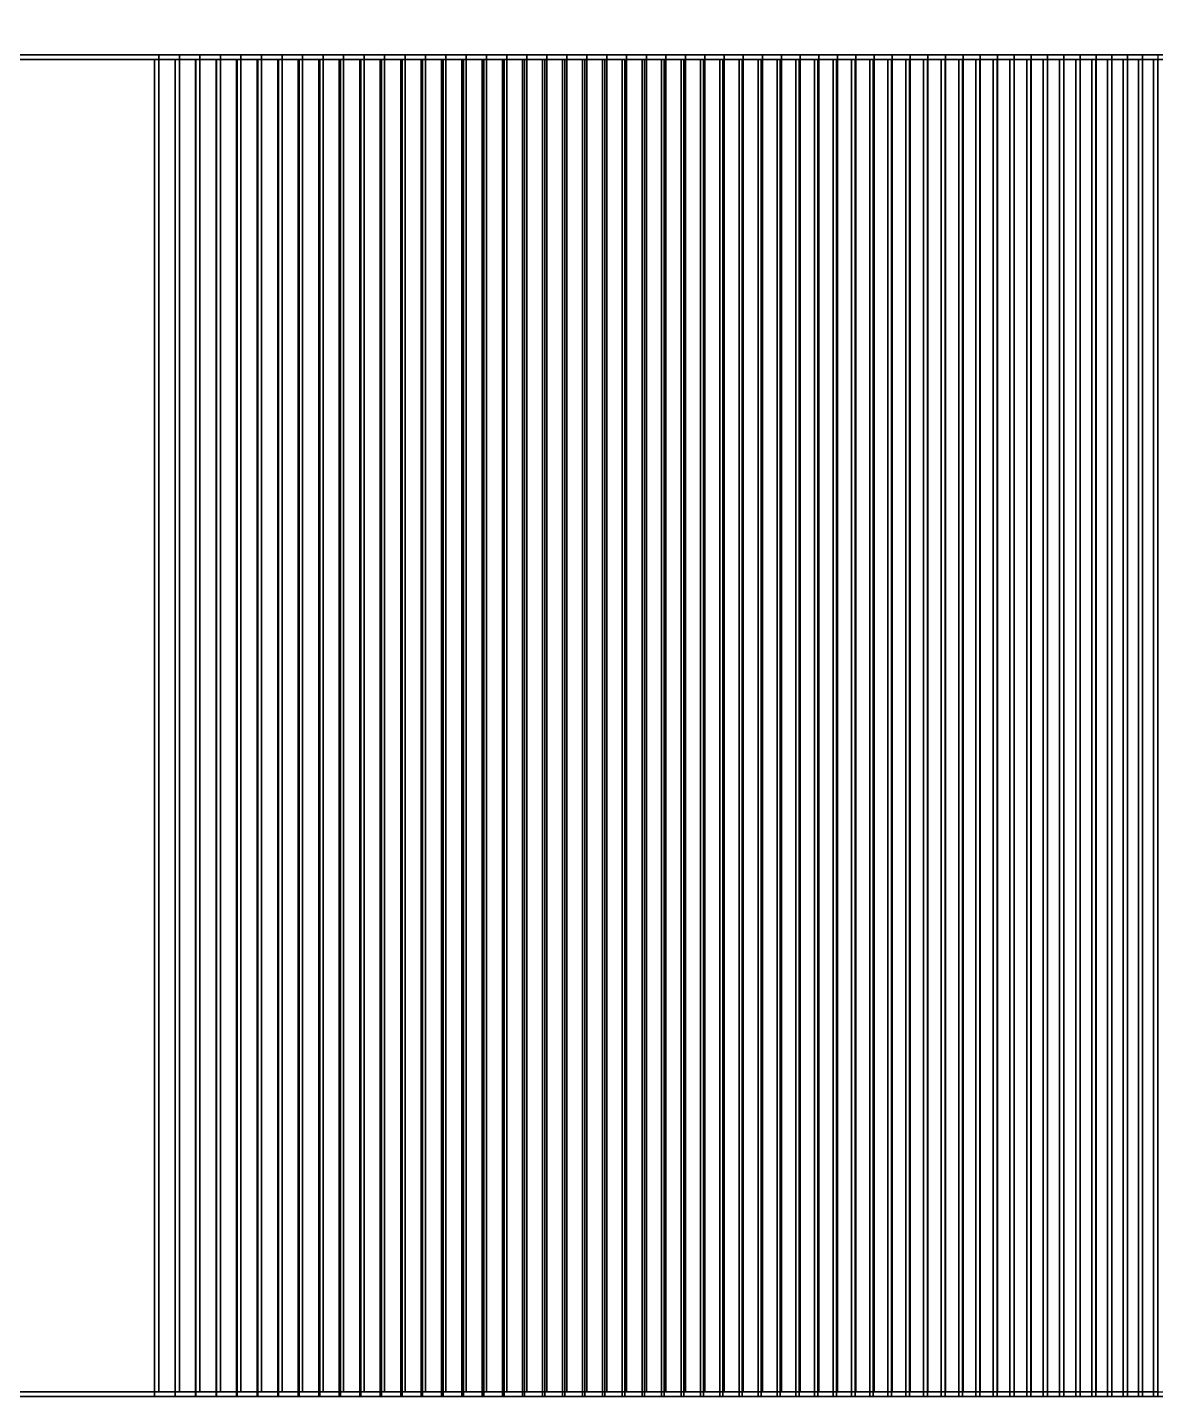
# Model space of a CAD drawing. Header units: millimetres. Extents: x -5968 to 8419, y -11886 to 221.
# Drawn here: x -5125.34 to -5110.16, y -11302.5 to -11284.07 of the extents above; entities that cross this region are included whole.
import ezdxf

# ---------------------------------------------------------------- set-up
doc = ezdxf.new("R2010")
doc.units = ezdxf.units.MM
doc.header["$LTSCALE"] = 20
doc.layers.add('Innenausbau_Konstruktion', color=7, linetype='Continuous')

msp = doc.modelspace()

# ---------------------------------------------------------------- linework, layer by layer
at = {"layer": 'Innenausbau_Konstruktion', "color": 7, "linetype": 'Continuous', "lineweight": 25, "transparency": 33554687}
for points in [[(-5110.131, -11284.436, 3704.37), (-5110.334, -11284.436, 3704.558), (-5110.54, -11284.436, 3704.742), (-5110.749, -11284.436, 3704.923), (-5110.961, -11284.436, 3705.1), (-5111.176, -11284.436, 3705.275), (-5111.393, -11284.436, 3705.445), (-5111.613, -11284.436, 3705.613), (-5111.836, -11284.436, 3705.777), (-5112.061, -11284.436, 3705.937), (-5112.289, -11284.436, 3706.093), (-5112.519, -11284.436, 3706.247), (-5112.751, -11284.436, 3706.396), (-5112.986, -11284.436, 3706.542), (-5113.223, -11284.436, 3706.684), (-5113.463, -11284.436, 3706.822), (-5113.704, -11284.436, 3706.956), (-5113.948, -11284.436, 3707.087), (-5114.194, -11284.436, 3707.214), (-5114.441, -11284.436, 3707.336), (-5114.691, -11284.436, 3707.455), (-5114.942, -11284.436, 3707.57), (-5115.195, -11284.436, 3707.681), (-5115.45, -11284.436, 3707.788), (-5115.707, -11284.436, 3707.891), (-5115.965, -11284.436, 3707.99), (-5116.225, -11284.436, 3708.084), (-5116.486, -11284.436, 3708.175), (-5116.748, -11284.436, 3708.261), (-5117.012, -11284.436, 3708.344), (-5117.277, -11284.436, 3708.422), (-5117.544, -11284.436, 3708.496), (-5117.811, -11284.436, 3708.565), (-5118.08, -11284.436, 3708.631), (-5118.349, -11284.436, 3708.692), (-5118.62, -11284.436, 3708.749), (-5118.891, -11284.436, 3708.801), (-5119.163, -11284.436, 3708.85), (-5119.436, -11284.436, 3708.894), (-5119.71, -11284.436, 3708.933), (-5119.984, -11284.436, 3708.969), (-5120.259, -11284.436, 3709), (-5120.534, -11284.436, 3709.026), (-5120.809, -11284.436, 3709.049), (-5121.085, -11284.436, 3709.067), (-5121.361, -11284.436, 3709.08), (-5121.637, -11284.436, 3709.089), (-5121.914, -11284.436, 3709.094), (-5122.19, -11284.436, 3709.095), (-5122.467, -11284.436, 3709.091), (-5122.743, -11284.436, 3709.083), (-5123.019, -11284.436, 3709.07), (-5123.295, -11284.436, 3709.053), (-5123.57, -11284.436, 3709.032), (-5197.002, -11284.436, 3709.032)], [(-5197.002, -11284.436, 5208.109), (-4765.002, -11284.436, 5208.109)], [(-4765.06, -11284.5, 3062.109), (-5611.06, -11284.5, 3062.109)], [(-5110.13, -11284.5, 3697.326), (-5110.334, -11284.5, 3697.136), (-5110.54, -11284.5, 3696.95), (-5110.75, -11284.5, 3696.767), (-5110.962, -11284.5, 3696.588), (-5111.177, -11284.5, 3696.412), (-5111.395, -11284.5, 3696.239), (-5111.615, -11284.5, 3696.07), (-5111.839, -11284.5, 3695.904), (-5112.064, -11284.5, 3695.742), (-5112.293, -11284.5, 3695.584), (-5112.524, -11284.5, 3695.429), (-5112.757, -11284.5, 3695.278), (-5112.992, -11284.5, 3695.131), (-5113.23, -11284.5, 3694.987), (-5113.471, -11284.5, 3694.848), (-5113.713, -11284.5, 3694.712), (-5113.958, -11284.5, 3694.58), (-5114.204, -11284.5, 3694.451), (-5114.453, -11284.5, 3694.327), (-5114.703, -11284.5, 3694.207), (-5114.956, -11284.5, 3694.091), (-5115.21, -11284.5, 3693.978), (-5115.466, -11284.5, 3693.87), (-5115.724, -11284.5, 3693.766), (-5115.983, -11284.5, 3693.666), (-5116.244, -11284.5, 3693.57), (-5116.506, -11284.5, 3693.479), (-5116.77, -11284.5, 3693.391), (-5117.035, -11284.5, 3693.308), (-5117.302, -11284.5, 3693.229), (-5117.57, -11284.5, 3693.154), (-5117.838, -11284.5, 3693.084), (-5118.108, -11284.5, 3693.017), (-5118.379, -11284.5, 3692.955), (-5118.651, -11284.5, 3692.898), (-5118.924, -11284.5, 3692.844), (-5119.197, -11284.5, 3692.795), (-5119.472, -11284.5, 3692.751), (-5119.747, -11284.5, 3692.711), (-5120.022, -11284.5, 3692.675), (-5120.298, -11284.5, 3692.643), (-5120.575, -11284.5, 3692.616), (-5120.852, -11284.5, 3692.593), (-5121.129, -11284.5, 3692.575), (-5121.407, -11284.5, 3692.561), (-5121.685, -11284.5, 3692.552), (-5121.963, -11284.5, 3692.547), (-5122.241, -11284.5, 3692.546), (-5122.518, -11284.5, 3692.55), (-5122.796, -11284.5, 3692.558), (-5123.074, -11284.5, 3692.571), (-5123.351, -11284.5, 3692.588), (-5123.628, -11284.5, 3692.609), (-5252.491, -11284.5, 3692.609)], [(-5252.491, -11284.5, 3544.532), (-5123.628, -11284.5, 3544.532), (-5123.353, -11284.5, 3544.553), (-5123.077, -11284.5, 3544.57), (-5122.801, -11284.5, 3544.583), (-5122.525, -11284.5, 3544.591), (-5122.248, -11284.5, 3544.595), (-5121.972, -11284.5, 3544.594), (-5121.695, -11284.5, 3544.589), (-5121.419, -11284.5, 3544.58), (-5121.143, -11284.5, 3544.567), (-5120.867, -11284.5, 3544.549), (-5120.592, -11284.5, 3544.526), (-5120.317, -11284.5, 3544.5), (-5120.042, -11284.5, 3544.469), (-5119.768, -11284.5, 3544.433), (-5119.494, -11284.5, 3544.394), (-5119.221, -11284.5, 3544.35), (-5118.949, -11284.5, 3544.301), (-5118.678, -11284.5, 3544.249), (-5118.407, -11284.5, 3544.192), (-5118.138, -11284.5, 3544.131), (-5117.869, -11284.5, 3544.065), (-5117.602, -11284.5, 3543.996), (-5117.335, -11284.5, 3543.922), (-5117.07, -11284.5, 3543.844), (-5116.806, -11284.5, 3543.761), (-5116.544, -11284.5, 3543.675), (-5116.283, -11284.5, 3543.584), (-5116.023, -11284.5, 3543.49), (-5115.765, -11284.5, 3543.391), (-5115.508, -11284.5, 3543.288), (-5115.253, -11284.5, 3543.181), (-5115, -11284.5, 3543.07), (-5114.749, -11284.5, 3542.955), (-5114.499, -11284.5, 3542.836), (-5114.252, -11284.5, 3542.714), (-5114.006, -11284.5, 3542.587), (-5113.762, -11284.5, 3542.456), (-5113.521, -11284.5, 3542.322), (-5113.281, -11284.5, 3542.184), (-5113.044, -11284.5, 3542.042), (-5112.809, -11284.5, 3541.896), (-5112.577, -11284.5, 3541.747), (-5112.347, -11284.5, 3541.593), (-5112.119, -11284.5, 3541.437), (-5111.894, -11284.5, 3541.277), (-5111.671, -11284.5, 3541.113), (-5111.451, -11284.5, 3540.945), (-5111.234, -11284.5, 3540.775), (-5111.019, -11284.5, 3540.6), (-5110.807, -11284.5, 3540.423), (-5110.598, -11284.5, 3540.242), (-5110.392, -11284.5, 3540.058), (-5110.189, -11284.5, 3539.87), (-5109.989, -11284.5, 3539.68)], [(-5252.491, -11284.5, 3528.109), (-5123.628, -11284.5, 3528.109), (-5123.351, -11284.5, 3528.088), (-5123.074, -11284.5, 3528.071), (-5122.796, -11284.5, 3528.058), (-5122.518, -11284.5, 3528.05), (-5122.241, -11284.5, 3528.046), (-5121.963, -11284.5, 3528.047), (-5121.685, -11284.5, 3528.052), (-5121.407, -11284.5, 3528.061), (-5121.129, -11284.5, 3528.075), (-5120.852, -11284.5, 3528.093), (-5120.575, -11284.5, 3528.116), (-5120.298, -11284.5, 3528.143), (-5120.022, -11284.5, 3528.175), (-5119.747, -11284.5, 3528.211), (-5119.472, -11284.5, 3528.251), (-5119.197, -11284.5, 3528.295), (-5118.924, -11284.5, 3528.344), (-5118.651, -11284.5, 3528.398), (-5118.379, -11284.5, 3528.455), (-5118.108, -11284.5, 3528.517), (-5117.838, -11284.5, 3528.584), (-5117.57, -11284.5, 3528.654), (-5117.302, -11284.5, 3528.729), (-5117.035, -11284.5, 3528.808), (-5116.77, -11284.5, 3528.891), (-5116.506, -11284.5, 3528.979), (-5116.244, -11284.5, 3529.07), (-5115.983, -11284.5, 3529.166), (-5115.724, -11284.5, 3529.266), (-5115.466, -11284.5, 3529.37), (-5115.21, -11284.5, 3529.478), (-5114.956, -11284.5, 3529.591), (-5114.703, -11284.5, 3529.707), (-5114.453, -11284.5, 3529.827), (-5114.204, -11284.5, 3529.951), (-5113.958, -11284.5, 3530.08), (-5113.713, -11284.5, 3530.212), (-5113.471, -11284.5, 3530.348), (-5113.23, -11284.5, 3530.487), (-5112.992, -11284.5, 3530.631), (-5112.757, -11284.5, 3530.778), (-5112.524, -11284.5, 3530.929), (-5112.293, -11284.5, 3531.084), (-5112.064, -11284.5, 3531.242), (-5111.839, -11284.5, 3531.404), (-5111.615, -11284.5, 3531.57), (-5111.395, -11284.5, 3531.739), (-5111.177, -11284.5, 3531.912), (-5110.962, -11284.5, 3532.088), (-5110.75, -11284.5, 3532.267), (-5110.54, -11284.5, 3532.45), (-5110.334, -11284.5, 3532.636), (-5110.13, -11284.5, 3532.826)], [(-4765.06, -11302.5, 3062.109), (-5611.06, -11302.5, 3062.109)], [(-5110.13, -11302.5, 3697.326), (-5110.334, -11302.5, 3697.136), (-5110.54, -11302.5, 3696.95), (-5110.75, -11302.5, 3696.767), (-5110.962, -11302.5, 3696.588), (-5111.177, -11302.5, 3696.412), (-5111.395, -11302.5, 3696.239), (-5111.615, -11302.5, 3696.07), (-5111.839, -11302.5, 3695.904), (-5112.064, -11302.5, 3695.742), (-5112.293, -11302.5, 3695.584), (-5112.524, -11302.5, 3695.429), (-5112.757, -11302.5, 3695.278), (-5112.992, -11302.5, 3695.131), (-5113.23, -11302.5, 3694.987), (-5113.471, -11302.5, 3694.848), (-5113.713, -11302.5, 3694.712), (-5113.958, -11302.5, 3694.58), (-5114.204, -11302.5, 3694.451), (-5114.453, -11302.5, 3694.327), (-5114.703, -11302.5, 3694.207), (-5114.956, -11302.5, 3694.091), (-5115.21, -11302.5, 3693.978), (-5115.466, -11302.5, 3693.87), (-5115.724, -11302.5, 3693.766), (-5115.983, -11302.5, 3693.666), (-5116.244, -11302.5, 3693.57), (-5116.506, -11302.5, 3693.479), (-5116.77, -11302.5, 3693.391), (-5117.035, -11302.5, 3693.308), (-5117.302, -11302.5, 3693.229), (-5117.57, -11302.5, 3693.154), (-5117.838, -11302.5, 3693.084), (-5118.108, -11302.5, 3693.017), (-5118.379, -11302.5, 3692.955), (-5118.651, -11302.5, 3692.898), (-5118.924, -11302.5, 3692.844), (-5119.197, -11302.5, 3692.795), (-5119.472, -11302.5, 3692.751), (-5119.747, -11302.5, 3692.711), (-5120.022, -11302.5, 3692.675), (-5120.298, -11302.5, 3692.643), (-5120.575, -11302.5, 3692.616), (-5120.852, -11302.5, 3692.593), (-5121.129, -11302.5, 3692.575), (-5121.407, -11302.5, 3692.561), (-5121.685, -11302.5, 3692.552), (-5121.963, -11302.5, 3692.547), (-5122.241, -11302.5, 3692.546), (-5122.518, -11302.5, 3692.55), (-5122.796, -11302.5, 3692.558), (-5123.074, -11302.5, 3692.571), (-5123.351, -11302.5, 3692.588), (-5123.628, -11302.5, 3692.609), (-5252.491, -11302.5, 3692.609)], [(-5252.491, -11302.5, 3544.532), (-5123.628, -11302.5, 3544.532), (-5123.353, -11302.5, 3544.553), (-5123.077, -11302.5, 3544.57), (-5122.801, -11302.5, 3544.583), (-5122.525, -11302.5, 3544.591), (-5122.248, -11302.5, 3544.595), (-5121.972, -11302.5, 3544.594), (-5121.695, -11302.5, 3544.589), (-5121.419, -11302.5, 3544.58), (-5121.143, -11302.5, 3544.567), (-5120.867, -11302.5, 3544.549), (-5120.592, -11302.5, 3544.526), (-5120.317, -11302.5, 3544.5), (-5120.042, -11302.5, 3544.469), (-5119.768, -11302.5, 3544.433), (-5119.494, -11302.5, 3544.394), (-5119.221, -11302.5, 3544.35), (-5118.949, -11302.5, 3544.301), (-5118.678, -11302.5, 3544.249), (-5118.407, -11302.5, 3544.192), (-5118.138, -11302.5, 3544.131), (-5117.869, -11302.5, 3544.065), (-5117.602, -11302.5, 3543.996), (-5117.335, -11302.5, 3543.922), (-5117.07, -11302.5, 3543.844), (-5116.806, -11302.5, 3543.761), (-5116.544, -11302.5, 3543.675), (-5116.283, -11302.5, 3543.584), (-5116.023, -11302.5, 3543.49), (-5115.765, -11302.5, 3543.391), (-5115.508, -11302.5, 3543.288), (-5115.253, -11302.5, 3543.181), (-5115, -11302.5, 3543.07), (-5114.749, -11302.5, 3542.955), (-5114.499, -11302.5, 3542.836), (-5114.252, -11302.5, 3542.714), (-5114.006, -11302.5, 3542.587), (-5113.762, -11302.5, 3542.456), (-5113.521, -11302.5, 3542.322), (-5113.281, -11302.5, 3542.184), (-5113.044, -11302.5, 3542.042), (-5112.809, -11302.5, 3541.896), (-5112.577, -11302.5, 3541.747), (-5112.347, -11302.5, 3541.593), (-5112.119, -11302.5, 3541.437), (-5111.894, -11302.5, 3541.277), (-5111.671, -11302.5, 3541.113), (-5111.451, -11302.5, 3540.945), (-5111.234, -11302.5, 3540.775), (-5111.019, -11302.5, 3540.6), (-5110.807, -11302.5, 3540.423), (-5110.598, -11302.5, 3540.242), (-5110.392, -11302.5, 3540.058), (-5110.189, -11302.5, 3539.87), (-5109.989, -11302.5, 3539.68)], [(-5252.491, -11302.5, 3528.109), (-5123.628, -11302.5, 3528.109), (-5123.351, -11302.5, 3528.088), (-5123.074, -11302.5, 3528.071), (-5122.796, -11302.5, 3528.058), (-5122.518, -11302.5, 3528.05), (-5122.241, -11302.5, 3528.046), (-5121.963, -11302.5, 3528.047), (-5121.685, -11302.5, 3528.052), (-5121.407, -11302.5, 3528.061), (-5121.129, -11302.5, 3528.075), (-5120.852, -11302.5, 3528.093), (-5120.575, -11302.5, 3528.116), (-5120.298, -11302.5, 3528.143), (-5120.022, -11302.5, 3528.175), (-5119.747, -11302.5, 3528.211), (-5119.472, -11302.5, 3528.251), (-5119.197, -11302.5, 3528.295), (-5118.924, -11302.5, 3528.344), (-5118.651, -11302.5, 3528.398), (-5118.379, -11302.5, 3528.455), (-5118.108, -11302.5, 3528.517), (-5117.838, -11302.5, 3528.584), (-5117.57, -11302.5, 3528.654), (-5117.302, -11302.5, 3528.729), (-5117.035, -11302.5, 3528.808), (-5116.77, -11302.5, 3528.891), (-5116.506, -11302.5, 3528.979), (-5116.244, -11302.5, 3529.07), (-5115.983, -11302.5, 3529.166), (-5115.724, -11302.5, 3529.266), (-5115.466, -11302.5, 3529.37), (-5115.21, -11302.5, 3529.478), (-5114.956, -11302.5, 3529.591), (-5114.703, -11302.5, 3529.707), (-5114.453, -11302.5, 3529.827), (-5114.204, -11302.5, 3529.951), (-5113.958, -11302.5, 3530.08), (-5113.713, -11302.5, 3530.212), (-5113.471, -11302.5, 3530.348), (-5113.23, -11302.5, 3530.487), (-5112.992, -11302.5, 3530.631), (-5112.757, -11302.5, 3530.778), (-5112.524, -11302.5, 3530.929), (-5112.293, -11302.5, 3531.084), (-5112.064, -11302.5, 3531.242), (-5111.839, -11302.5, 3531.404), (-5111.615, -11302.5, 3531.57), (-5111.395, -11302.5, 3531.739), (-5111.177, -11302.5, 3531.912), (-5110.962, -11302.5, 3532.088), (-5110.75, -11302.5, 3532.267), (-5110.54, -11302.5, 3532.45), (-5110.334, -11302.5, 3532.636), (-5110.13, -11302.5, 3532.826)], [(-5110.131, -11302.436, 3704.37), (-5110.334, -11302.436, 3704.558), (-5110.54, -11302.436, 3704.742), (-5110.749, -11302.436, 3704.923), (-5110.961, -11302.436, 3705.1), (-5111.176, -11302.436, 3705.275), (-5111.393, -11302.436, 3705.445), (-5111.613, -11302.436, 3705.613), (-5111.836, -11302.436, 3705.777), (-5112.061, -11302.436, 3705.937), (-5112.289, -11302.436, 3706.093), (-5112.519, -11302.436, 3706.247), (-5112.751, -11302.436, 3706.396), (-5112.986, -11302.436, 3706.542), (-5113.223, -11302.436, 3706.684), (-5113.463, -11302.436, 3706.822), (-5113.704, -11302.436, 3706.956), (-5113.948, -11302.436, 3707.087), (-5114.194, -11302.436, 3707.214), (-5114.441, -11302.436, 3707.336), (-5114.691, -11302.436, 3707.455), (-5114.942, -11302.436, 3707.57), (-5115.195, -11302.436, 3707.681), (-5115.45, -11302.436, 3707.788), (-5115.707, -11302.436, 3707.891), (-5115.965, -11302.436, 3707.99), (-5116.225, -11302.436, 3708.084), (-5116.486, -11302.436, 3708.175), (-5116.748, -11302.436, 3708.261), (-5117.012, -11302.436, 3708.344), (-5117.277, -11302.436, 3708.422), (-5117.544, -11302.436, 3708.496), (-5117.811, -11302.436, 3708.565), (-5118.08, -11302.436, 3708.631), (-5118.349, -11302.436, 3708.692), (-5118.62, -11302.436, 3708.749), (-5118.891, -11302.436, 3708.801), (-5119.163, -11302.436, 3708.85), (-5119.436, -11302.436, 3708.894), (-5119.71, -11302.436, 3708.933), (-5119.984, -11302.436, 3708.969), (-5120.259, -11302.436, 3709), (-5120.534, -11302.436, 3709.026), (-5120.809, -11302.436, 3709.049), (-5121.085, -11302.436, 3709.067), (-5121.361, -11302.436, 3709.08), (-5121.637, -11302.436, 3709.089), (-5121.914, -11302.436, 3709.094), (-5122.19, -11302.436, 3709.095), (-5122.467, -11302.436, 3709.091), (-5122.743, -11302.436, 3709.083), (-5123.019, -11302.436, 3709.07), (-5123.295, -11302.436, 3709.053), (-5123.57, -11302.436, 3709.032), (-5197.002, -11302.436, 3709.032)], [(-5197.002, -11302.436, 5208.109), (-4765.002, -11302.436, 5208.109)]]:
    msp.add_polyline3d(points, dxfattribs=at)
for points in [[(-4781.06, -11284.436, 3525.109), (-4781.06, -10714.436, 3525.109), (-5595.06, -10714.436, 3525.109), (-5595.06, -11284.436, 3525.109)], [(-5595.06, -11284.436, 3543.109), (-5595.06, -10714.436, 3543.109), (-4781.06, -10714.436, 3543.109), (-4781.06, -11284.436, 3543.109)], [(-4781.06, -11284.436, 3690.109), (-4781.06, -10714.436, 3690.109), (-5595.06, -10714.436, 3690.109), (-5595.06, -11284.436, 3690.109)], [(-5595.06, -11284.436, 3708.109), (-5595.06, -10714.436, 3708.109), (-4781.06, -10714.436, 3708.109), (-4781.06, -11284.436, 3708.109)], [(-4781.06, -11284.436, 4946.109), (-4781.06, -10714.436, 4946.109), (-5595.06, -10714.436, 4946.109), (-5595.06, -11284.436, 4946.109)], [(-5595.06, -11284.436, 4964.109), (-5595.06, -10714.436, 4964.109), (-4781.06, -10714.436, 4964.109), (-4781.06, -11284.436, 4964.109)], [(-4781.06, -11284.436, 5190.109), (-4781.06, -10714.436, 5190.109), (-5595.06, -10714.436, 5190.109), (-5595.06, -11284.436, 5190.109)], [(-5595.06, -11284.436, 5208.109), (-5595.06, -10714.436, 5208.109), (-4781.06, -10714.436, 5208.109), (-4781.06, -11284.436, 5208.109)], [(-4794.56, -11284.436, 3559.609), (-4794.56, -11266.436, 3559.609), (-5581.56, -11266.436, 3559.609), (-5581.56, -11284.436, 3559.609)], [(-5581.56, -11284.436, 3681.609), (-5581.56, -11266.436, 3681.609), (-4794.56, -11266.436, 3681.609), (-4794.56, -11284.436, 3681.609)], [(-5595.06, -11284.436, 3543.109), (-4781.06, -11284.436, 3543.109), (-4781.06, -11284.436, 3525.109), (-5595.06, -11284.436, 3525.109)], [(-5595.06, -11284.436, 3708.109), (-4781.06, -11284.436, 3708.109), (-4781.06, -11284.436, 3690.109), (-5595.06, -11284.436, 3690.109)], [(-5595.06, -11284.436, 4964.109), (-4781.06, -11284.436, 4964.109), (-4781.06, -11284.436, 4946.109), (-5595.06, -11284.436, 4946.109)], [(-5595.06, -11284.436, 5208.109), (-4781.06, -11284.436, 5208.109), (-4781.06, -11284.436, 5190.109), (-5595.06, -11284.436, 5190.109)], [(-5581.56, -11284.436, 3681.609), (-4794.56, -11284.436, 3681.609), (-4794.56, -11284.436, 3559.609), (-5581.56, -11284.436, 3559.609)], [(-5197.002, -11284.436, 5208.109), (-5197.002, -11302.436, 5208.109), (-4765.002, -11302.436, 5208.109), (-4765.002, -11284.436, 5208.109)], [(-5123.57, -11284.436, 3709.032), (-5123.57, -11302.436, 3709.032), (-5197.002, -11302.436, 3709.032), (-5197.002, -11284.436, 3709.032)], [(-5123.295, -11284.436, 3709.053), (-5123.295, -11302.436, 3709.053), (-5123.57, -11302.436, 3709.032), (-5123.57, -11284.436, 3709.032)], [(-5123.019, -11284.436, 3709.07), (-5123.019, -11302.436, 3709.07), (-5123.295, -11302.436, 3709.053), (-5123.295, -11284.436, 3709.053)], [(-5122.743, -11284.436, 3709.083), (-5122.743, -11302.436, 3709.083), (-5123.019, -11302.436, 3709.07), (-5123.019, -11284.436, 3709.07)], [(-5122.467, -11284.436, 3709.091), (-5122.467, -11302.436, 3709.091), (-5122.743, -11302.436, 3709.083), (-5122.743, -11284.436, 3709.083)], [(-5122.19, -11284.436, 3709.095), (-5122.19, -11302.436, 3709.095), (-5122.467, -11302.436, 3709.091), (-5122.467, -11284.436, 3709.091)], [(-5121.914, -11284.436, 3709.094), (-5121.914, -11302.436, 3709.094), (-5122.19, -11302.436, 3709.095), (-5122.19, -11284.436, 3709.095)], [(-5121.637, -11284.436, 3709.089), (-5121.637, -11302.436, 3709.089), (-5121.914, -11302.436, 3709.094), (-5121.914, -11284.436, 3709.094)], [(-5121.361, -11284.436, 3709.08), (-5121.361, -11302.436, 3709.08), (-5121.637, -11302.436, 3709.089), (-5121.637, -11284.436, 3709.089)], [(-5121.085, -11284.436, 3709.067), (-5121.085, -11302.436, 3709.067), (-5121.361, -11302.436, 3709.08), (-5121.361, -11284.436, 3709.08)], [(-5120.809, -11284.436, 3709.049), (-5120.809, -11302.436, 3709.049), (-5121.085, -11302.436, 3709.067), (-5121.085, -11284.436, 3709.067)], [(-5120.534, -11284.436, 3709.026), (-5120.534, -11302.436, 3709.026), (-5120.809, -11302.436, 3709.049), (-5120.809, -11284.436, 3709.049)], [(-5120.259, -11284.436, 3709), (-5120.259, -11302.436, 3709), (-5120.534, -11302.436, 3709.026), (-5120.534, -11284.436, 3709.026)], [(-5119.984, -11284.436, 3708.969), (-5119.984, -11302.436, 3708.969), (-5120.259, -11302.436, 3709), (-5120.259, -11284.436, 3709)], [(-5119.71, -11284.436, 3708.933), (-5119.71, -11302.436, 3708.933), (-5119.984, -11302.436, 3708.969), (-5119.984, -11284.436, 3708.969)], [(-5119.436, -11284.436, 3708.894), (-5119.436, -11302.436, 3708.894), (-5119.71, -11302.436, 3708.933), (-5119.71, -11284.436, 3708.933)], [(-5119.163, -11284.436, 3708.85), (-5119.163, -11302.436, 3708.85), (-5119.436, -11302.436, 3708.894), (-5119.436, -11284.436, 3708.894)], [(-5118.891, -11284.436, 3708.801), (-5118.891, -11302.436, 3708.801), (-5119.163, -11302.436, 3708.85), (-5119.163, -11284.436, 3708.85)], [(-5118.62, -11284.436, 3708.749), (-5118.62, -11302.436, 3708.749), (-5118.891, -11302.436, 3708.801), (-5118.891, -11284.436, 3708.801)], [(-5118.349, -11284.436, 3708.692), (-5118.349, -11302.436, 3708.692), (-5118.62, -11302.436, 3708.749), (-5118.62, -11284.436, 3708.749)], [(-5118.08, -11284.436, 3708.631), (-5118.08, -11302.436, 3708.631), (-5118.349, -11302.436, 3708.692), (-5118.349, -11284.436, 3708.692)], [(-5117.811, -11284.436, 3708.565), (-5117.811, -11302.436, 3708.565), (-5118.08, -11302.436, 3708.631), (-5118.08, -11284.436, 3708.631)], [(-5117.544, -11284.436, 3708.496), (-5117.544, -11302.436, 3708.496), (-5117.811, -11302.436, 3708.565), (-5117.811, -11284.436, 3708.565)], [(-5117.277, -11284.436, 3708.422), (-5117.277, -11302.436, 3708.422), (-5117.544, -11302.436, 3708.496), (-5117.544, -11284.436, 3708.496)], [(-5117.012, -11284.436, 3708.344), (-5117.012, -11302.436, 3708.344), (-5117.277, -11302.436, 3708.422), (-5117.277, -11284.436, 3708.422)], [(-5116.748, -11284.436, 3708.261), (-5116.748, -11302.436, 3708.261), (-5117.012, -11302.436, 3708.344), (-5117.012, -11284.436, 3708.344)], [(-5116.486, -11284.436, 3708.175), (-5116.486, -11302.436, 3708.175), (-5116.748, -11302.436, 3708.261), (-5116.748, -11284.436, 3708.261)], [(-5116.225, -11284.436, 3708.084), (-5116.225, -11302.436, 3708.084), (-5116.486, -11302.436, 3708.175), (-5116.486, -11284.436, 3708.175)], [(-5115.965, -11284.436, 3707.99), (-5115.965, -11302.436, 3707.99), (-5116.225, -11302.436, 3708.084), (-5116.225, -11284.436, 3708.084)], [(-5115.707, -11284.436, 3707.891), (-5115.707, -11302.436, 3707.891), (-5115.965, -11302.436, 3707.99), (-5115.965, -11284.436, 3707.99)], [(-5115.45, -11284.436, 3707.788), (-5115.45, -11302.436, 3707.788), (-5115.707, -11302.436, 3707.891), (-5115.707, -11284.436, 3707.891)], [(-5115.195, -11284.436, 3707.681), (-5115.195, -11302.436, 3707.681), (-5115.45, -11302.436, 3707.788), (-5115.45, -11284.436, 3707.788)], [(-5114.942, -11284.436, 3707.57), (-5114.942, -11302.436, 3707.57), (-5115.195, -11302.436, 3707.681), (-5115.195, -11284.436, 3707.681)], [(-5114.691, -11284.436, 3707.455), (-5114.691, -11302.436, 3707.455), (-5114.942, -11302.436, 3707.57), (-5114.942, -11284.436, 3707.57)], [(-5114.441, -11284.436, 3707.336), (-5114.441, -11302.436, 3707.336), (-5114.691, -11302.436, 3707.455), (-5114.691, -11284.436, 3707.455)], [(-5114.194, -11284.436, 3707.214), (-5114.194, -11302.436, 3707.214), (-5114.441, -11302.436, 3707.336), (-5114.441, -11284.436, 3707.336)], [(-5113.948, -11284.436, 3707.087), (-5113.948, -11302.436, 3707.087), (-5114.194, -11302.436, 3707.214), (-5114.194, -11284.436, 3707.214)], [(-5113.704, -11284.436, 3706.956), (-5113.704, -11302.436, 3706.956), (-5113.948, -11302.436, 3707.087), (-5113.948, -11284.436, 3707.087)], [(-5113.463, -11284.436, 3706.822), (-5113.463, -11302.436, 3706.822), (-5113.704, -11302.436, 3706.956), (-5113.704, -11284.436, 3706.956)], [(-5113.223, -11284.436, 3706.684), (-5113.223, -11302.436, 3706.684), (-5113.463, -11302.436, 3706.822), (-5113.463, -11284.436, 3706.822)], [(-5112.986, -11284.436, 3706.542), (-5112.986, -11302.436, 3706.542), (-5113.223, -11302.436, 3706.684), (-5113.223, -11284.436, 3706.684)], [(-5112.751, -11284.436, 3706.396), (-5112.751, -11302.436, 3706.396), (-5112.986, -11302.436, 3706.542), (-5112.986, -11284.436, 3706.542)], [(-5112.519, -11284.436, 3706.247), (-5112.519, -11302.436, 3706.247), (-5112.751, -11302.436, 3706.396), (-5112.751, -11284.436, 3706.396)], [(-5112.289, -11284.436, 3706.093), (-5112.289, -11302.436, 3706.093), (-5112.519, -11302.436, 3706.247), (-5112.519, -11284.436, 3706.247)], [(-5112.061, -11284.436, 3705.937), (-5112.061, -11302.436, 3705.937), (-5112.289, -11302.436, 3706.093), (-5112.289, -11284.436, 3706.093)], [(-5111.836, -11284.436, 3705.777), (-5111.836, -11302.436, 3705.777), (-5112.061, -11302.436, 3705.937), (-5112.061, -11284.436, 3705.937)], [(-5111.613, -11284.436, 3705.613), (-5111.613, -11302.436, 3705.613), (-5111.836, -11302.436, 3705.777), (-5111.836, -11284.436, 3705.777)], [(-5111.393, -11284.436, 3705.445), (-5111.393, -11302.436, 3705.445), (-5111.613, -11302.436, 3705.613), (-5111.613, -11284.436, 3705.613)], [(-5111.176, -11284.436, 3705.275), (-5111.176, -11302.436, 3705.275), (-5111.393, -11302.436, 3705.445), (-5111.393, -11284.436, 3705.445)], [(-5110.961, -11284.436, 3705.1), (-5110.961, -11302.436, 3705.1), (-5111.176, -11302.436, 3705.275), (-5111.176, -11284.436, 3705.275)], [(-5110.749, -11284.436, 3704.923), (-5110.749, -11302.436, 3704.923), (-5110.961, -11302.436, 3705.1), (-5110.961, -11284.436, 3705.1)], [(-5110.54, -11284.436, 3704.742), (-5110.54, -11302.436, 3704.742), (-5110.749, -11302.436, 3704.923), (-5110.749, -11284.436, 3704.923)], [(-5110.334, -11284.436, 3704.558), (-5110.334, -11302.436, 3704.558), (-5110.54, -11302.436, 3704.742), (-5110.54, -11284.436, 3704.742)], [(-5110.131, -11284.436, 3704.37), (-5110.131, -11302.436, 3704.37), (-5110.334, -11302.436, 3704.558), (-5110.334, -11284.436, 3704.558)], [(-4765.06, -11284.5, 3062.109), (-4765.06, -11302.5, 3062.109), (-5611.06, -11302.5, 3062.109), (-5611.06, -11284.5, 3062.109)], [(-5252.491, -11284.5, 3544.532), (-5252.491, -11302.5, 3544.532), (-5123.628, -11302.5, 3544.532), (-5123.628, -11284.5, 3544.532)], [(-5123.628, -11284.5, 3692.609), (-5123.628, -11302.5, 3692.609), (-5252.491, -11302.5, 3692.609), (-5252.491, -11284.5, 3692.609)], [(-5252.491, -11284.5, 3528.109), (-5252.491, -11302.5, 3528.109), (-5123.628, -11302.5, 3528.109), (-5123.628, -11284.5, 3528.109)], [(-5123.628, -11284.5, 3544.532), (-5123.628, -11302.5, 3544.532), (-5123.353, -11302.5, 3544.553), (-5123.353, -11284.5, 3544.553)], [(-5123.351, -11284.5, 3692.588), (-5123.351, -11302.5, 3692.588), (-5123.628, -11302.5, 3692.609), (-5123.628, -11284.5, 3692.609)], [(-5123.628, -11284.5, 3528.109), (-5123.628, -11302.5, 3528.109), (-5123.351, -11302.5, 3528.088), (-5123.351, -11284.5, 3528.088)], [(-5123.353, -11284.5, 3544.553), (-5123.353, -11302.5, 3544.553), (-5123.077, -11302.5, 3544.57), (-5123.077, -11284.5, 3544.57)], [(-5123.074, -11284.5, 3692.571), (-5123.074, -11302.5, 3692.571), (-5123.351, -11302.5, 3692.588), (-5123.351, -11284.5, 3692.588)], [(-5123.351, -11284.5, 3528.088), (-5123.351, -11302.5, 3528.088), (-5123.074, -11302.5, 3528.071), (-5123.074, -11284.5, 3528.071)], [(-5123.077, -11284.5, 3544.57), (-5123.077, -11302.5, 3544.57), (-5122.801, -11302.5, 3544.583), (-5122.801, -11284.5, 3544.583)], [(-5122.796, -11284.5, 3692.558), (-5122.796, -11302.5, 3692.558), (-5123.074, -11302.5, 3692.571), (-5123.074, -11284.5, 3692.571)], [(-5123.074, -11284.5, 3528.071), (-5123.074, -11302.5, 3528.071), (-5122.796, -11302.5, 3528.058), (-5122.796, -11284.5, 3528.058)], [(-5122.801, -11284.5, 3544.583), (-5122.801, -11302.5, 3544.583), (-5122.525, -11302.5, 3544.591), (-5122.525, -11284.5, 3544.591)], [(-5122.518, -11284.5, 3692.55), (-5122.518, -11302.5, 3692.55), (-5122.796, -11302.5, 3692.558), (-5122.796, -11284.5, 3692.558)], [(-5122.796, -11284.5, 3528.058), (-5122.796, -11302.5, 3528.058), (-5122.518, -11302.5, 3528.05), (-5122.518, -11284.5, 3528.05)], [(-5122.525, -11284.5, 3544.591), (-5122.525, -11302.5, 3544.591), (-5122.248, -11302.5, 3544.595), (-5122.248, -11284.5, 3544.595)], [(-5122.241, -11284.5, 3692.546), (-5122.241, -11302.5, 3692.546), (-5122.518, -11302.5, 3692.55), (-5122.518, -11284.5, 3692.55)], [(-5122.518, -11284.5, 3528.05), (-5122.518, -11302.5, 3528.05), (-5122.241, -11302.5, 3528.046), (-5122.241, -11284.5, 3528.046)], [(-5122.248, -11284.5, 3544.595), (-5122.248, -11302.5, 3544.595), (-5121.972, -11302.5, 3544.594), (-5121.972, -11284.5, 3544.594)], [(-5121.963, -11284.5, 3692.547), (-5121.963, -11302.5, 3692.547), (-5122.241, -11302.5, 3692.546), (-5122.241, -11284.5, 3692.546)], [(-5122.241, -11284.5, 3528.046), (-5122.241, -11302.5, 3528.046), (-5121.963, -11302.5, 3528.047), (-5121.963, -11284.5, 3528.047)], [(-5121.972, -11284.5, 3544.594), (-5121.972, -11302.5, 3544.594), (-5121.695, -11302.5, 3544.589), (-5121.695, -11284.5, 3544.589)], [(-5121.685, -11284.5, 3692.552), (-5121.685, -11302.5, 3692.552), (-5121.963, -11302.5, 3692.547), (-5121.963, -11284.5, 3692.547)], [(-5121.963, -11284.5, 3528.047), (-5121.963, -11302.5, 3528.047), (-5121.685, -11302.5, 3528.052), (-5121.685, -11284.5, 3528.052)], [(-5121.695, -11284.5, 3544.589), (-5121.695, -11302.5, 3544.589), (-5121.419, -11302.5, 3544.58), (-5121.419, -11284.5, 3544.58)], [(-5121.407, -11284.5, 3692.561), (-5121.407, -11302.5, 3692.561), (-5121.685, -11302.5, 3692.552), (-5121.685, -11284.5, 3692.552)], [(-5121.685, -11284.5, 3528.052), (-5121.685, -11302.5, 3528.052), (-5121.407, -11302.5, 3528.061), (-5121.407, -11284.5, 3528.061)], [(-5121.419, -11284.5, 3544.58), (-5121.419, -11302.5, 3544.58), (-5121.143, -11302.5, 3544.567), (-5121.143, -11284.5, 3544.567)], [(-5121.129, -11284.5, 3692.575), (-5121.129, -11302.5, 3692.575), (-5121.407, -11302.5, 3692.561), (-5121.407, -11284.5, 3692.561)], [(-5121.407, -11284.5, 3528.061), (-5121.407, -11302.5, 3528.061), (-5121.129, -11302.5, 3528.075), (-5121.129, -11284.5, 3528.075)], [(-5121.143, -11284.5, 3544.567), (-5121.143, -11302.5, 3544.567), (-5120.867, -11302.5, 3544.549), (-5120.867, -11284.5, 3544.549)], [(-5120.852, -11284.5, 3692.593), (-5120.852, -11302.5, 3692.593), (-5121.129, -11302.5, 3692.575), (-5121.129, -11284.5, 3692.575)], [(-5121.129, -11284.5, 3528.075), (-5121.129, -11302.5, 3528.075), (-5120.852, -11302.5, 3528.093), (-5120.852, -11284.5, 3528.093)], [(-5120.867, -11284.5, 3544.549), (-5120.867, -11302.5, 3544.549), (-5120.592, -11302.5, 3544.526), (-5120.592, -11284.5, 3544.526)], [(-5120.575, -11284.5, 3692.616), (-5120.575, -11302.5, 3692.616), (-5120.852, -11302.5, 3692.593), (-5120.852, -11284.5, 3692.593)], [(-5120.852, -11284.5, 3528.093), (-5120.852, -11302.5, 3528.093), (-5120.575, -11302.5, 3528.116), (-5120.575, -11284.5, 3528.116)], [(-5120.592, -11284.5, 3544.526), (-5120.592, -11302.5, 3544.526), (-5120.317, -11302.5, 3544.5), (-5120.317, -11284.5, 3544.5)], [(-5120.298, -11284.5, 3692.643), (-5120.298, -11302.5, 3692.643), (-5120.575, -11302.5, 3692.616), (-5120.575, -11284.5, 3692.616)], [(-5120.575, -11284.5, 3528.116), (-5120.575, -11302.5, 3528.116), (-5120.298, -11302.5, 3528.143), (-5120.298, -11284.5, 3528.143)], [(-5120.317, -11284.5, 3544.5), (-5120.317, -11302.5, 3544.5), (-5120.042, -11302.5, 3544.469), (-5120.042, -11284.5, 3544.469)], [(-5120.022, -11284.5, 3692.675), (-5120.022, -11302.5, 3692.675), (-5120.298, -11302.5, 3692.643), (-5120.298, -11284.5, 3692.643)], [(-5120.298, -11284.5, 3528.143), (-5120.298, -11302.5, 3528.143), (-5120.022, -11302.5, 3528.175), (-5120.022, -11284.5, 3528.175)], [(-5120.042, -11284.5, 3544.469), (-5120.042, -11302.5, 3544.469), (-5119.768, -11302.5, 3544.433), (-5119.768, -11284.5, 3544.433)], [(-5119.747, -11284.5, 3692.711), (-5119.747, -11302.5, 3692.711), (-5120.022, -11302.5, 3692.675), (-5120.022, -11284.5, 3692.675)], [(-5120.022, -11284.5, 3528.175), (-5120.022, -11302.5, 3528.175), (-5119.747, -11302.5, 3528.211), (-5119.747, -11284.5, 3528.211)], [(-5119.768, -11284.5, 3544.433), (-5119.768, -11302.5, 3544.433), (-5119.494, -11302.5, 3544.394), (-5119.494, -11284.5, 3544.394)], [(-5119.472, -11284.5, 3692.751), (-5119.472, -11302.5, 3692.751), (-5119.747, -11302.5, 3692.711), (-5119.747, -11284.5, 3692.711)], [(-5119.747, -11284.5, 3528.211), (-5119.747, -11302.5, 3528.211), (-5119.472, -11302.5, 3528.251), (-5119.472, -11284.5, 3528.251)], [(-5119.494, -11284.5, 3544.394), (-5119.494, -11302.5, 3544.394), (-5119.221, -11302.5, 3544.35), (-5119.221, -11284.5, 3544.35)], [(-5119.197, -11284.5, 3692.795), (-5119.197, -11302.5, 3692.795), (-5119.472, -11302.5, 3692.751), (-5119.472, -11284.5, 3692.751)], [(-5119.472, -11284.5, 3528.251), (-5119.472, -11302.5, 3528.251), (-5119.197, -11302.5, 3528.295), (-5119.197, -11284.5, 3528.295)], [(-5119.221, -11284.5, 3544.35), (-5119.221, -11302.5, 3544.35), (-5118.949, -11302.5, 3544.301), (-5118.949, -11284.5, 3544.301)], [(-5118.924, -11284.5, 3692.844), (-5118.924, -11302.5, 3692.844), (-5119.197, -11302.5, 3692.795), (-5119.197, -11284.5, 3692.795)], [(-5119.197, -11284.5, 3528.295), (-5119.197, -11302.5, 3528.295), (-5118.924, -11302.5, 3528.344), (-5118.924, -11284.5, 3528.344)], [(-5118.949, -11284.5, 3544.301), (-5118.949, -11302.5, 3544.301), (-5118.678, -11302.5, 3544.249), (-5118.678, -11284.5, 3544.249)], [(-5118.651, -11284.5, 3692.898), (-5118.651, -11302.5, 3692.898), (-5118.924, -11302.5, 3692.844), (-5118.924, -11284.5, 3692.844)], [(-5118.924, -11284.5, 3528.344), (-5118.924, -11302.5, 3528.344), (-5118.651, -11302.5, 3528.398), (-5118.651, -11284.5, 3528.398)], [(-5118.678, -11284.5, 3544.249), (-5118.678, -11302.5, 3544.249), (-5118.407, -11302.5, 3544.192), (-5118.407, -11284.5, 3544.192)], [(-5118.379, -11284.5, 3692.955), (-5118.379, -11302.5, 3692.955), (-5118.651, -11302.5, 3692.898), (-5118.651, -11284.5, 3692.898)], [(-5118.651, -11284.5, 3528.398), (-5118.651, -11302.5, 3528.398), (-5118.379, -11302.5, 3528.455), (-5118.379, -11284.5, 3528.455)], [(-5118.407, -11284.5, 3544.192), (-5118.407, -11302.5, 3544.192), (-5118.138, -11302.5, 3544.131), (-5118.138, -11284.5, 3544.131)], [(-5118.108, -11284.5, 3693.017), (-5118.108, -11302.5, 3693.017), (-5118.379, -11302.5, 3692.955), (-5118.379, -11284.5, 3692.955)], [(-5118.379, -11284.5, 3528.455), (-5118.379, -11302.5, 3528.455), (-5118.108, -11302.5, 3528.517), (-5118.108, -11284.5, 3528.517)], [(-5118.138, -11284.5, 3544.131), (-5118.138, -11302.5, 3544.131), (-5117.869, -11302.5, 3544.065), (-5117.869, -11284.5, 3544.065)], [(-5117.838, -11284.5, 3693.084), (-5117.838, -11302.5, 3693.084), (-5118.108, -11302.5, 3693.017), (-5118.108, -11284.5, 3693.017)], [(-5118.108, -11284.5, 3528.517), (-5118.108, -11302.5, 3528.517), (-5117.838, -11302.5, 3528.584), (-5117.838, -11284.5, 3528.584)], [(-5117.869, -11284.5, 3544.065), (-5117.869, -11302.5, 3544.065), (-5117.602, -11302.5, 3543.996), (-5117.602, -11284.5, 3543.996)], [(-5117.57, -11284.5, 3693.154), (-5117.57, -11302.5, 3693.154), (-5117.838, -11302.5, 3693.084), (-5117.838, -11284.5, 3693.084)], [(-5117.838, -11284.5, 3528.584), (-5117.838, -11302.5, 3528.584), (-5117.57, -11302.5, 3528.654), (-5117.57, -11284.5, 3528.654)], [(-5117.602, -11284.5, 3543.996), (-5117.602, -11302.5, 3543.996), (-5117.335, -11302.5, 3543.922), (-5117.335, -11284.5, 3543.922)], [(-5117.302, -11284.5, 3693.229), (-5117.302, -11302.5, 3693.229), (-5117.57, -11302.5, 3693.154), (-5117.57, -11284.5, 3693.154)], [(-5117.57, -11284.5, 3528.654), (-5117.57, -11302.5, 3528.654), (-5117.302, -11302.5, 3528.729), (-5117.302, -11284.5, 3528.729)], [(-5117.335, -11284.5, 3543.922), (-5117.335, -11302.5, 3543.922), (-5117.07, -11302.5, 3543.844), (-5117.07, -11284.5, 3543.844)], [(-5117.035, -11284.5, 3693.308), (-5117.035, -11302.5, 3693.308), (-5117.302, -11302.5, 3693.229), (-5117.302, -11284.5, 3693.229)], [(-5117.302, -11284.5, 3528.729), (-5117.302, -11302.5, 3528.729), (-5117.035, -11302.5, 3528.808), (-5117.035, -11284.5, 3528.808)], [(-5117.07, -11284.5, 3543.844), (-5117.07, -11302.5, 3543.844), (-5116.806, -11302.5, 3543.761), (-5116.806, -11284.5, 3543.761)], [(-5116.77, -11284.5, 3693.391), (-5116.77, -11302.5, 3693.391), (-5117.035, -11302.5, 3693.308), (-5117.035, -11284.5, 3693.308)], [(-5117.035, -11284.5, 3528.808), (-5117.035, -11302.5, 3528.808), (-5116.77, -11302.5, 3528.891), (-5116.77, -11284.5, 3528.891)], [(-5116.806, -11284.5, 3543.761), (-5116.806, -11302.5, 3543.761), (-5116.544, -11302.5, 3543.675), (-5116.544, -11284.5, 3543.675)], [(-5116.506, -11284.5, 3693.479), (-5116.506, -11302.5, 3693.479), (-5116.77, -11302.5, 3693.391), (-5116.77, -11284.5, 3693.391)], [(-5116.77, -11284.5, 3528.891), (-5116.77, -11302.5, 3528.891), (-5116.506, -11302.5, 3528.979), (-5116.506, -11284.5, 3528.979)], [(-5116.544, -11284.5, 3543.675), (-5116.544, -11302.5, 3543.675), (-5116.283, -11302.5, 3543.584), (-5116.283, -11284.5, 3543.584)], [(-5116.244, -11284.5, 3693.57), (-5116.244, -11302.5, 3693.57), (-5116.506, -11302.5, 3693.479), (-5116.506, -11284.5, 3693.479)], [(-5116.506, -11284.5, 3528.979), (-5116.506, -11302.5, 3528.979), (-5116.244, -11302.5, 3529.07), (-5116.244, -11284.5, 3529.07)], [(-5116.283, -11284.5, 3543.584), (-5116.283, -11302.5, 3543.584), (-5116.023, -11302.5, 3543.49), (-5116.023, -11284.5, 3543.49)], [(-5115.983, -11284.5, 3693.666), (-5115.983, -11302.5, 3693.666), (-5116.244, -11302.5, 3693.57), (-5116.244, -11284.5, 3693.57)], [(-5116.244, -11284.5, 3529.07), (-5116.244, -11302.5, 3529.07), (-5115.983, -11302.5, 3529.166), (-5115.983, -11284.5, 3529.166)], [(-5116.023, -11284.5, 3543.49), (-5116.023, -11302.5, 3543.49), (-5115.765, -11302.5, 3543.391), (-5115.765, -11284.5, 3543.391)], [(-5115.724, -11284.5, 3693.766), (-5115.724, -11302.5, 3693.766), (-5115.983, -11302.5, 3693.666), (-5115.983, -11284.5, 3693.666)], [(-5115.983, -11284.5, 3529.166), (-5115.983, -11302.5, 3529.166), (-5115.724, -11302.5, 3529.266), (-5115.724, -11284.5, 3529.266)], [(-5115.765, -11284.5, 3543.391), (-5115.765, -11302.5, 3543.391), (-5115.508, -11302.5, 3543.288), (-5115.508, -11284.5, 3543.288)], [(-5115.466, -11284.5, 3693.87), (-5115.466, -11302.5, 3693.87), (-5115.724, -11302.5, 3693.766), (-5115.724, -11284.5, 3693.766)], [(-5115.724, -11284.5, 3529.266), (-5115.724, -11302.5, 3529.266), (-5115.466, -11302.5, 3529.37), (-5115.466, -11284.5, 3529.37)], [(-5115.508, -11284.5, 3543.288), (-5115.508, -11302.5, 3543.288), (-5115.253, -11302.5, 3543.181), (-5115.253, -11284.5, 3543.181)], [(-5115.21, -11284.5, 3693.978), (-5115.21, -11302.5, 3693.978), (-5115.466, -11302.5, 3693.87), (-5115.466, -11284.5, 3693.87)], [(-5115.466, -11284.5, 3529.37), (-5115.466, -11302.5, 3529.37), (-5115.21, -11302.5, 3529.478), (-5115.21, -11284.5, 3529.478)], [(-5115.253, -11284.5, 3543.181), (-5115.253, -11302.5, 3543.181), (-5115, -11302.5, 3543.07), (-5115, -11284.5, 3543.07)], [(-5114.956, -11284.5, 3694.091), (-5114.956, -11302.5, 3694.091), (-5115.21, -11302.5, 3693.978), (-5115.21, -11284.5, 3693.978)], [(-5115.21, -11284.5, 3529.478), (-5115.21, -11302.5, 3529.478), (-5114.956, -11302.5, 3529.591), (-5114.956, -11284.5, 3529.591)], [(-5115, -11284.5, 3543.07), (-5115, -11302.5, 3543.07), (-5114.749, -11302.5, 3542.955), (-5114.749, -11284.5, 3542.955)], [(-5114.703, -11284.5, 3694.207), (-5114.703, -11302.5, 3694.207), (-5114.956, -11302.5, 3694.091), (-5114.956, -11284.5, 3694.091)], [(-5114.956, -11284.5, 3529.591), (-5114.956, -11302.5, 3529.591), (-5114.703, -11302.5, 3529.707), (-5114.703, -11284.5, 3529.707)], [(-5114.749, -11284.5, 3542.955), (-5114.749, -11302.5, 3542.955), (-5114.499, -11302.5, 3542.836), (-5114.499, -11284.5, 3542.836)], [(-5114.453, -11284.5, 3694.327), (-5114.453, -11302.5, 3694.327), (-5114.703, -11302.5, 3694.207), (-5114.703, -11284.5, 3694.207)], [(-5114.703, -11284.5, 3529.707), (-5114.703, -11302.5, 3529.707), (-5114.453, -11302.5, 3529.827), (-5114.453, -11284.5, 3529.827)], [(-5114.499, -11284.5, 3542.836), (-5114.499, -11302.5, 3542.836), (-5114.252, -11302.5, 3542.714), (-5114.252, -11284.5, 3542.714)], [(-5114.204, -11284.5, 3694.451), (-5114.204, -11302.5, 3694.451), (-5114.453, -11302.5, 3694.327), (-5114.453, -11284.5, 3694.327)], [(-5114.453, -11284.5, 3529.827), (-5114.453, -11302.5, 3529.827), (-5114.204, -11302.5, 3529.951), (-5114.204, -11284.5, 3529.951)], [(-5114.252, -11284.5, 3542.714), (-5114.252, -11302.5, 3542.714), (-5114.006, -11302.5, 3542.587), (-5114.006, -11284.5, 3542.587)], [(-5113.958, -11284.5, 3694.58), (-5113.958, -11302.5, 3694.58), (-5114.204, -11302.5, 3694.451), (-5114.204, -11284.5, 3694.451)], [(-5114.204, -11284.5, 3529.951), (-5114.204, -11302.5, 3529.951), (-5113.958, -11302.5, 3530.08), (-5113.958, -11284.5, 3530.08)], [(-5114.006, -11284.5, 3542.587), (-5114.006, -11302.5, 3542.587), (-5113.762, -11302.5, 3542.456), (-5113.762, -11284.5, 3542.456)], [(-5113.713, -11284.5, 3694.712), (-5113.713, -11302.5, 3694.712), (-5113.958, -11302.5, 3694.58), (-5113.958, -11284.5, 3694.58)], [(-5113.958, -11284.5, 3530.08), (-5113.958, -11302.5, 3530.08), (-5113.713, -11302.5, 3530.212), (-5113.713, -11284.5, 3530.212)], [(-5113.762, -11284.5, 3542.456), (-5113.762, -11302.5, 3542.456), (-5113.521, -11302.5, 3542.322), (-5113.521, -11284.5, 3542.322)], [(-5113.471, -11284.5, 3694.848), (-5113.471, -11302.5, 3694.848), (-5113.713, -11302.5, 3694.712), (-5113.713, -11284.5, 3694.712)], [(-5113.713, -11284.5, 3530.212), (-5113.713, -11302.5, 3530.212), (-5113.471, -11302.5, 3530.348), (-5113.471, -11284.5, 3530.348)], [(-5113.521, -11284.5, 3542.322), (-5113.521, -11302.5, 3542.322), (-5113.281, -11302.5, 3542.184), (-5113.281, -11284.5, 3542.184)], [(-5113.23, -11284.5, 3694.987), (-5113.23, -11302.5, 3694.987), (-5113.471, -11302.5, 3694.848), (-5113.471, -11284.5, 3694.848)], [(-5113.471, -11284.5, 3530.348), (-5113.471, -11302.5, 3530.348), (-5113.23, -11302.5, 3530.487), (-5113.23, -11284.5, 3530.487)], [(-5113.281, -11284.5, 3542.184), (-5113.281, -11302.5, 3542.184), (-5113.044, -11302.5, 3542.042), (-5113.044, -11284.5, 3542.042)], [(-5112.992, -11284.5, 3695.131), (-5112.992, -11302.5, 3695.131), (-5113.23, -11302.5, 3694.987), (-5113.23, -11284.5, 3694.987)], [(-5113.23, -11284.5, 3530.487), (-5113.23, -11302.5, 3530.487), (-5112.992, -11302.5, 3530.631), (-5112.992, -11284.5, 3530.631)], [(-5113.044, -11284.5, 3542.042), (-5113.044, -11302.5, 3542.042), (-5112.809, -11302.5, 3541.896), (-5112.809, -11284.5, 3541.896)], [(-5112.757, -11284.5, 3695.278), (-5112.757, -11302.5, 3695.278), (-5112.992, -11302.5, 3695.131), (-5112.992, -11284.5, 3695.131)], [(-5112.992, -11284.5, 3530.631), (-5112.992, -11302.5, 3530.631), (-5112.757, -11302.5, 3530.778), (-5112.757, -11284.5, 3530.778)], [(-5112.809, -11284.5, 3541.896), (-5112.809, -11302.5, 3541.896), (-5112.577, -11302.5, 3541.747), (-5112.577, -11284.5, 3541.747)], [(-5112.524, -11284.5, 3695.429), (-5112.524, -11302.5, 3695.429), (-5112.757, -11302.5, 3695.278), (-5112.757, -11284.5, 3695.278)], [(-5112.757, -11284.5, 3530.778), (-5112.757, -11302.5, 3530.778), (-5112.524, -11302.5, 3530.929), (-5112.524, -11284.5, 3530.929)], [(-5112.577, -11284.5, 3541.747), (-5112.577, -11302.5, 3541.747), (-5112.347, -11302.5, 3541.593), (-5112.347, -11284.5, 3541.593)], [(-5112.293, -11284.5, 3695.584), (-5112.293, -11302.5, 3695.584), (-5112.524, -11302.5, 3695.429), (-5112.524, -11284.5, 3695.429)], [(-5112.524, -11284.5, 3530.929), (-5112.524, -11302.5, 3530.929), (-5112.293, -11302.5, 3531.084), (-5112.293, -11284.5, 3531.084)], [(-5112.347, -11284.5, 3541.593), (-5112.347, -11302.5, 3541.593), (-5112.119, -11302.5, 3541.437), (-5112.119, -11284.5, 3541.437)], [(-5112.064, -11284.5, 3695.742), (-5112.064, -11302.5, 3695.742), (-5112.293, -11302.5, 3695.584), (-5112.293, -11284.5, 3695.584)], [(-5112.293, -11284.5, 3531.084), (-5112.293, -11302.5, 3531.084), (-5112.064, -11302.5, 3531.242), (-5112.064, -11284.5, 3531.242)], [(-5112.119, -11284.5, 3541.437), (-5112.119, -11302.5, 3541.437), (-5111.894, -11302.5, 3541.277), (-5111.894, -11284.5, 3541.277)], [(-5111.839, -11284.5, 3695.904), (-5111.839, -11302.5, 3695.904), (-5112.064, -11302.5, 3695.742), (-5112.064, -11284.5, 3695.742)], [(-5112.064, -11284.5, 3531.242), (-5112.064, -11302.5, 3531.242), (-5111.839, -11302.5, 3531.404), (-5111.839, -11284.5, 3531.404)], [(-5111.894, -11284.5, 3541.277), (-5111.894, -11302.5, 3541.277), (-5111.671, -11302.5, 3541.113), (-5111.671, -11284.5, 3541.113)], [(-5111.615, -11284.5, 3696.07), (-5111.615, -11302.5, 3696.07), (-5111.839, -11302.5, 3695.904), (-5111.839, -11284.5, 3695.904)], [(-5111.839, -11284.5, 3531.404), (-5111.839, -11302.5, 3531.404), (-5111.615, -11302.5, 3531.57), (-5111.615, -11284.5, 3531.57)], [(-5111.671, -11284.5, 3541.113), (-5111.671, -11302.5, 3541.113), (-5111.451, -11302.5, 3540.945), (-5111.451, -11284.5, 3540.945)], [(-5111.395, -11284.5, 3696.239), (-5111.395, -11302.5, 3696.239), (-5111.615, -11302.5, 3696.07), (-5111.615, -11284.5, 3696.07)], [(-5111.615, -11284.5, 3531.57), (-5111.615, -11302.5, 3531.57), (-5111.395, -11302.5, 3531.739), (-5111.395, -11284.5, 3531.739)], [(-5111.451, -11284.5, 3540.945), (-5111.451, -11302.5, 3540.945), (-5111.234, -11302.5, 3540.775), (-5111.234, -11284.5, 3540.775)], [(-5111.177, -11284.5, 3696.412), (-5111.177, -11302.5, 3696.412), (-5111.395, -11302.5, 3696.239), (-5111.395, -11284.5, 3696.239)], [(-5111.395, -11284.5, 3531.739), (-5111.395, -11302.5, 3531.739), (-5111.177, -11302.5, 3531.912), (-5111.177, -11284.5, 3531.912)], [(-5111.234, -11284.5, 3540.775), (-5111.234, -11302.5, 3540.775), (-5111.019, -11302.5, 3540.6), (-5111.019, -11284.5, 3540.6)], [(-5110.962, -11284.5, 3696.588), (-5110.962, -11302.5, 3696.588), (-5111.177, -11302.5, 3696.412), (-5111.177, -11284.5, 3696.412)], [(-5111.177, -11284.5, 3531.912), (-5111.177, -11302.5, 3531.912), (-5110.962, -11302.5, 3532.088), (-5110.962, -11284.5, 3532.088)], [(-5111.019, -11284.5, 3540.6), (-5111.019, -11302.5, 3540.6), (-5110.807, -11302.5, 3540.423), (-5110.807, -11284.5, 3540.423)], [(-5110.75, -11284.5, 3696.767), (-5110.75, -11302.5, 3696.767), (-5110.962, -11302.5, 3696.588), (-5110.962, -11284.5, 3696.588)], [(-5110.962, -11284.5, 3532.088), (-5110.962, -11302.5, 3532.088), (-5110.75, -11302.5, 3532.267), (-5110.75, -11284.5, 3532.267)], [(-5110.807, -11284.5, 3540.423), (-5110.807, -11302.5, 3540.423), (-5110.598, -11302.5, 3540.242), (-5110.598, -11284.5, 3540.242)], [(-5110.54, -11284.5, 3696.95), (-5110.54, -11302.5, 3696.95), (-5110.75, -11302.5, 3696.767), (-5110.75, -11284.5, 3696.767)], [(-5110.75, -11284.5, 3532.267), (-5110.75, -11302.5, 3532.267), (-5110.54, -11302.5, 3532.45), (-5110.54, -11284.5, 3532.45)], [(-5110.598, -11284.5, 3540.242), (-5110.598, -11302.5, 3540.242), (-5110.392, -11302.5, 3540.058), (-5110.392, -11284.5, 3540.058)], [(-5110.334, -11284.5, 3697.136), (-5110.334, -11302.5, 3697.136), (-5110.54, -11302.5, 3696.95), (-5110.54, -11284.5, 3696.95)], [(-5110.54, -11284.5, 3532.45), (-5110.54, -11302.5, 3532.45), (-5110.334, -11302.5, 3532.636), (-5110.334, -11284.5, 3532.636)], [(-5110.392, -11284.5, 3540.058), (-5110.392, -11302.5, 3540.058), (-5110.189, -11302.5, 3539.87), (-5110.189, -11284.5, 3539.87)], [(-5110.13, -11284.5, 3697.326), (-5110.13, -11302.5, 3697.326), (-5110.334, -11302.5, 3697.136), (-5110.334, -11284.5, 3697.136)], [(-5110.334, -11284.5, 3532.636), (-5110.334, -11302.5, 3532.636), (-5110.13, -11302.5, 3532.826), (-5110.13, -11284.5, 3532.826)], [(-5110.189, -11284.5, 3539.87), (-5110.189, -11302.5, 3539.87), (-5109.989, -11302.5, 3539.68), (-5109.989, -11284.5, 3539.68)]]:
    msp.add_3dface(points, dxfattribs=at)

doc.saveas('drawing.dxf')
